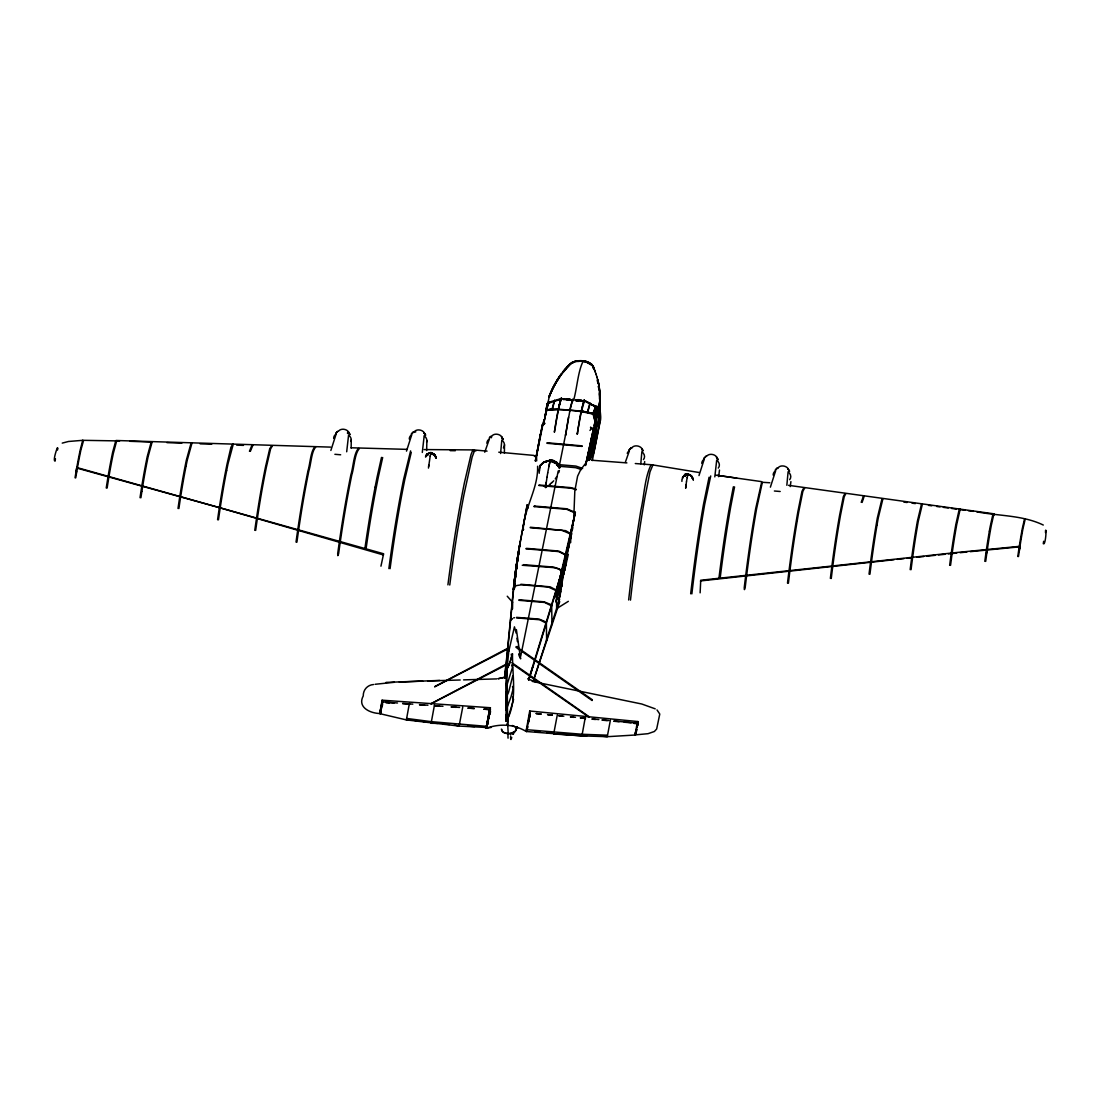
<?xml version="1.0" encoding="UTF-8"?>
<svg xmlns="http://www.w3.org/2000/svg" width="1101" height="1101" viewBox="0 0 1101 1101"><rect width="100%" height="100%" fill="white"/><g stroke="black" fill="none" stroke-linecap="round" stroke-linejoin="round"><path stroke-width="1.5" d="M435.624 456.97L436.092 457.961C437.427 456.227 429.321 450.35 431.991 454.011M511.58 664.99L512.447 667.523L507.217 684.203L507.547 719.421L506.446 720.976L505.758 684.079L507.176 668.541M507.121 717.811L506.446 720.976L507.066 668.995L510.011 661.935M506.336 664.811L430.931 703.911M508.593 648.544L434.689 686.845M600.017 404.7L599.481 393.594L600.196 406.53L599.591 398.466L599.949 400.461M518.888 550.94L519.328 552.262M563.244 569.768L563.395 574.612L565.721 564.909L565.611 560.161M585.347 718.829L585.36 717.824M556.569 593.962L556.679 598.504M681.987 479.224L681.904 481.385M513.066 732.399L512.86 734.078L513.025 733.321A12.015 1.335 -85.3 0 0 513.107 732.495M505.772 691.896L506.185 709.897L510.988 696.905L513.176 688.758L512.502 686.446M505.923 703.745L506.185 709.897M515.626 576.676L515.227 577.185M506.006 719.283L506.226 714.453M83.483 440.758L80.882 450.103A151.291 18.194 -84.9 0 0 79.974 454.479A137.391 16.529 -84.9 0 0 76.74 471.792M430.216 456.117L430.931 452.428L434.496 454.892M506.24 714.687L506.405 721.32L507.891 720.756M545.821 486.601L545.724 487.633L544.183 485.775M512.805 733.417L512.832 733.17A16.198 1.803 -85.3 0 0 512.887 732.468L512.805 733.638M559.817 594.733L560.01 591.361M559.927 594.306L560.134 590.92M507.726 722.476L507.836 721.293L506.405 721.32C517.828 700.484 512.171 676.317 512.502 653.677L509.24 664.743L507.052 668.706L508.786 651.241L514.442 626.841L516.176 633.171M547.403 407.315L547.61 404.012L546.894 407.081M351.15 448.217L351.26 439.836M426.651 450.557L426.871 440.51M504.396 453.158L504.492 444.776M581.507 361.211C585.539 360.096 592.985 363.179 594.113 368.463M560.161 595.503L560.602 591.677M506.928 659.623L507.052 668.706M545.766 486.862L545.917 485.5M562.033 579.993L561.785 575.231M504.74 678.312L505.937 664.495M504.905 678.312L513.616 589.241L520.305 541.458A1168.739 802.45 -1.4 0 0 513.451 589.104L505.951 665.087M504.753 678.065L505.937 664.674M993.886 515.24L993.928 513.809L991.244 525.672A154.168 16.075 -85.6 0 0 990.267 531.205A141.905 14.795 -85.6 0 0 986.771 553.486L985.698 561.427M82.754 441.157L82.754 440.18L80.194 450.034A151.291 18.194 -84.9 0 0 79.286 454.424A137.391 16.529 -84.9 0 0 76.052 471.737L75.033 477.779M992.992 515.172L993.033 513.74L990.129 526.842A155.97 16.254 -85.6 0 0 989.372 531.136M507.024 661.687L507.052 668.995M563.093 576.25L563.423 572.947M544.94 417.761L547.541 403.53L560.051 399.539M428.454 468.09L430.216 455.952M544.747 418.119L547.403 405.017M545.49 413.205L544.885 417.706M545.862 485.734L546.316 482.142M685.634 488.128L686.501 481.66M373.542 684.519C367.39 684.987 363.124 689.845 363.247 695.928C357.137 707.241 370.06 713.283 379.79 713.503L382.102 700.195L490.399 707.737L486.683 728.091C500.06 723.536 513.768 724.086 526.044 731.381L527.035 727.527M547.114 407.439L548.215 402.938M569.836 399.938L573.084 400.145L572.809 399.346L570.621 406.489L565.542 435.28M569.781 399.814L573.084 400.145L572.795 399.346L569.589 411.471M584.342 401.149L584.163 400.392L590.04 403.31L596.136 407.466M685.662 488.073L686.061 484.605M1045.771 530.421L1045.633 531.411A9.29 0.991 -85.5 0 1 1045.441 532.54M428.578 466.673L428.757 465.007M691.497 476.348L690.63 475.357M435.019 455.759L435.583 457.025L434.468 454.658L435.845 457.452L434.84 455.429L431.757 453.708L434.441 455.057L433.615 453.901M500.57 453.529L501.822 440.001A8.877 6.372 11.5 0 1 503.391 447.901M640.796 463.714L641.869 451.699A8.877 6.372 11.5 0 1 643.452 459.599M786.843 485.293L788.096 471.765A8.877 6.372 11.5 0 1 789.678 479.664M514.25 587.287L514.58 583.613M515.364 577.488L515.818 573.566M514.387 587.494L514.704 584.782M657.008 709.925L659.774 714.054L656.664 729L654.379 731.491L648.049 733.679L635.566 734.862L637.878 721.554L529.732 711.012L526.044 731.381M409.558 704.489L409.379 703.415L406.379 719.916L459.076 726.068L486.422 727.472L483.036 727.224M507.52 723.054L507.286 725.022L508.29 718.65M513.713 731.725A12.015 1.335 -85.3 0 1 513.561 733.362L513.396 734.119L513.355 733.211A16.198 1.803 -85.3 0 0 513.41 732.509M513.025 664.398L589.104 717.288M515.984 647.278L591.994 700.442L592.255 699.727L516.231 646.562M546.013 484.344L546.991 477.284M610.381 720.247L607.257 736.693L581.92 735.867L526.581 731.518L530.104 712.209L528.232 723.233M644.264 464.87L644.677 461.539M718.664 476.678L719.503 470.003M790.27 486.601L790.903 481.605M486.147 728.146L489.697 708.838L486.147 728.146L489.862 710.214L489.587 713.765M577.598 433.257L577.241 434.124L578.961 423.734L577.832 429.954M693.355 480.311L692.969 479.059M949.654 565.308L950.48 558.95A152.433 15.882 -85.6 0 1 954.994 529.32A167.049 17.41 -85.6 0 1 955.888 524.227L959.301 509.047M950.548 565.377L951.388 559.019M557.299 714.976L553.679 733.968L581.92 735.867L585.223 717.756M984.803 561.345L985.877 553.431A141.905 14.795 -85.6 0 1 989.372 531.15M546.619 409.833L547.747 403.255M684.671 475.054C685.207 477.228 684.258 473.031 687.671 474.049L688.263 475.054M1017.792 556.514L1018.659 550.472A137.391 14.327 -85.6 0 1 1021.48 533.118A151.291 15.772 -85.6 0 1 1022.265 528.714L1024.536 518.97M1018.48 556.569L1019.65 548.518M427.67 453.805L428.179 454.438C426.72 453.172 431.743 451.837 431.661 454.218M516.52 569.396L516.961 565.597M546.825 409.723L548.119 402.484M986.468 553.5L986.978 550.005M595.09 412.696C598.173 424.546 593.384 410.04 595.834 407.879M593.879 425.165C596.714 420.94 597.003 396.621 594.127 414.953L593.205 413.659L587.755 412.091L590.164 403.406M555.028 427.835L554.381 432.211L555.124 427.849M565.556 435.28L568.474 417.238M577.241 434.124L577.984 429.762M594.815 417.389L595.902 406.888L597.637 411.65L595.545 421.642M140.02 497.693L140.983 491.335A152.433 18.345 -84.9 0 1 146.185 461.773A167.049 20.093 -84.9 0 1 147.204 456.681L151.236 441.9M140.914 497.776L141.878 491.418M57.803 448.41L57.72 448.905A9.29 1.101 -85 0 1 57.513 450.034M106.233 487.977L107.485 480.064A141.905 17.079 -84.9 0 1 111.504 457.837A154.168 18.552 -84.9 0 1 112.632 452.305L115.811 440.661M107.127 488.06L108.38 480.146A141.905 17.079 -84.9 0 1 112.398 457.92A155.97 18.758 -84.9 0 1 113.279 453.612L116.706 440.744M523.154 529.829C524.186 507.822 538.403 488.417 537.605 466.26M507.933 720.852L508.249 718.967M1019.65 548.518L1019.994 546.289L954.237 552.757L700.69 580.255L700.539 581.438M75.735 477.848L76.74 471.806M554.973 428.041L556.005 421.807M555.207 428.069L556.101 421.821M595.517 421.422L597.127 411.471L595.765 408.058L596.797 411.471L596.26 416.839M529.898 717.123L530.131 715.705M107.774 480.119L108.352 476.637M548.559 460.934L549.633 460.782L544.183 462.2L550.514 460.149L543.605 462.351L544.651 461.704M546.963 477.311L547.734 472.88M382.35 705.672L382.584 704.296M636.956 726.921L637.3 722.875L635.002 735.028L607.257 736.693L600.706 736.018M76.038 471.737L76.781 467.512L383.616 553.775L380.946 566.189M517.663 561.551L518.103 558.991M545.766 411.113L547.307 403.819M555.936 422.055L557.065 415.765M556.184 422.068L557.175 415.765M578.809 423.954L579.938 417.678M579.043 423.981L580.034 417.678M556.432 462.448C555.744 464.182 555.771 459.957 551.587 460.232L549.963 461.443L548.945 466.494M686.487 481.564L687.23 477.407M540.371 434.166L535.361 461.016L542.38 424.821L544.458 419.178M508.786 651.241L509.212 649.053M535.513 461.002L540.522 434.179M545.958 410.26L546.949 405.209M535.788 459.681L542.972 424.174L543.371 425.371M547.72 472.811L550.101 460.576L551.367 459.846M591.333 438.418L593.921 427.615L594.457 429.032M591.801 451.616L596.123 429.528L593.577 442.258M591.925 457.287L596.453 434.345L596.866 436.202L596.247 437.441L596.178 432.184L590.755 459.103M592.668 452.704L594.416 443.538M592.338 460.535L600.389 420.348A165.054 113.403 -1.4 0 0 599.495 405.237A165.246 113.541 -1.4 0 1 600.403 420.348M375.124 487.11L375.551 484.88A260.731 31.351 -84.9 0 1 377.12 476.994L381.496 457.397M547.651 403.503L547.981 402.539L561.469 398.466L560.987 399.36M557.01 416.027L558.152 410.109M557.244 416.04L558.262 410.109M579.883 417.94L581.025 412.008M580.117 417.953L581.135 412.022M490.399 707.737L486.683 728.091L491.142 727.458M506.446 720.976L507.066 717.797M635.566 734.862L636.942 729.509M637.231 726.509L637.892 723.164L613.986 721.004M527.572 727.775L526.581 731.518L527.572 726.55M688.841 475.026C686.776 472.508 693.809 477.215 692.846 478.907C688.483 470.127 695.749 484.798 691.923 476.802C691.167 473.141 678.354 474.256 688.221 475.15M507.052 718.086L506.405 721.32L507.079 718.086M592.599 453.529L593.824 452.731L593.26 429.073L594.925 426.94M635.979 730.197L635.002 735.028L636.35 729.605M636.626 726.949L637.273 723.729L633.915 723.412M687.23 477.586L687.946 473.898L688.758 475.164M330.864 450.46L336.149 434.014A8.877 6.372 11.5 0 0 333.686 438.363M346.691 451.782L348.577 435.06A8.877 6.372 11.5 0 1 350.999 441.473M406.489 451.135L411.76 434.702A8.877 6.372 11.5 0 0 409.297 439.051M422.302 452.456L424.188 435.735A8.877 6.372 11.5 0 1 426.61 442.162M381.235 708.149L379.79 713.503L381.827 703.47M543.894 422.839L549.206 396.732A163.65 112.44 -1.4 0 1 559.446 376.762L561.496 374.079M520.69 656.32L558.207 470.967M558.895 467.939L566.052 432.28M526.581 731.518L527.572 726.632M528.232 723.371L530.214 713.586M594.939 420.031L596.192 411.141M594.32 428.647L599.784 400.957A163.471 112.316 -1.4 0 0 597.705 379.955M594.43 429.404L599.935 400.97A163.65 112.44 -1.4 0 0 597.857 379.941M598.641 412.104L600.004 404.095A163.65 112.44 -1.4 0 0 599.522 391.984M598.765 417.348L600.141 409.572M598.793 418.27L595.696 433.56L595.421 422.247L593.425 414.031M596.825 434.372L596.205 435.624M596.247 437.441L596.866 436.202M593.824 452.731L600.224 420.059A163.925 112.632 -1.4 0 0 599.742 407.976M637.231 726.701L637.892 723.426L634.479 723.123M698.984 475.563L704.268 459.131A8.877 6.372 11.5 0 0 701.805 463.48M714.81 476.884L716.696 460.163A8.877 6.372 11.5 0 1 718.279 468.076M770.383 487.165L775.668 470.719A8.877 6.372 11.5 0 0 773.191 475.068M382.639 702.466L380.313 713.765L406.379 719.916L411.554 720.137M379.79 713.503L381.841 703.704M552.385 409.09L554.753 400.337M544.871 417.926L546.66 409.833L558.413 409.2L561.331 398.053L561.689 399.168M573.483 400.723C577.13 388.336 577.874 371.285 583.255 361.032M558.097 410.384L559.184 405.209L558.331 410.412M528.219 722.118L529.76 714.824M580.97 412.297L582.181 407.453M581.204 412.311L582.181 407.136M540.385 434.757L542.532 424.848M733.362 486.793L729.564 506.446A260.731 27.181 -85.6 0 0 728.201 514.332L727.83 516.562A244.697 25.516 -85.6 0 0 719.036 577.433L718.939 578.204L720.233 577.53A244.697 25.516 -85.6 0 1 729.027 516.658L729.399 514.428A260.731 27.181 -85.6 0 1 730.761 506.529L734.56 486.89M1045.427 530.943C1046.79 526.402 1045.62 545.917 1043.294 543.701A47.068 4.955 -85.5 0 1 1043.638 541.293M489.917 714.466L490.551 711.549M555.661 592.751A1168.739 803.056 -1.4 0 0 568.102 545.449L575.369 512.048L560.106 577.02L528.535 679.867M575.011 514.057L568.102 545.779A1168.739 803.056 -1.4 0 1 555.675 593.095A1168.739 802.45 -1.4 0 0 568.116 545.958L574.323 517.553M585.539 465.544L593.274 429.418L590.549 427.532M591.664 446.304L589.93 453.557L590.04 458.69L593.577 442.079M585.484 465.173L591.485 438.432M586.379 462.42L593.852 428.413L594.265 429.624M571.419 534.068L564.359 565.446M572.148 530.765L572.864 527.462M568.199 549.523L571.804 533.022M588.581 459.915L591.664 445.85M588.939 458.966L595.985 424.174L591.512 446.29L593.453 436.946M590.026 459.723L591.788 451.424M546.55 410.37C561.909 408.801 578.066 410.37 593.095 414.182L595.324 422.784L595.724 440.001M381.579 706.663L382.24 703.677M488.39 719.132L489.298 715.1M861.202 502.359L863.473 496.083M862.111 502.428L864.299 495.904M487.743 724.238L488.349 721.54M544.183 462.2L544.885 461.897M487.192 724.403L488.087 720.453M545.848 411.678L546.55 408.609L546.137 412.655L546.77 409.985M564.62 570.511L568.309 554.381M560.203 401.425L559.115 405.512L561.441 398.053L561.661 398.782M559.349 405.54L560.932 398.975M582.016 407.425L584.328 400.379L595.902 406.957L596.591 409.145M57.472 448.437C58.339 444.13 52.311 460.81 55.05 461.181A47.068 5.615 -84.9 0 1 55.449 458.773M382.68 457.507L378.317 477.105A260.731 31.351 -84.9 0 0 376.748 484.99L376.308 487.206A244.697 29.424 -84.9 0 0 366.179 547.968L366.082 548.738L364.995 547.871A244.697 29.424 -84.9 0 1 375.124 487.11M249.445 451.259L252.06 445.01M250.34 451.341L252.955 445.093M380.974 711.576L380.313 713.765L382.639 701.612M560.368 580.599L564.483 564.73M560.189 580.488L555.757 596.825L564.496 565.336M558.496 591.994L561.923 579.979M564.62 570.208L555.881 601.999L560.216 585.993M542.394 425.426L544.307 424.036M434.441 705.163L431.11 723.274L437.937 723.385M383.451 554.959L219.911 507.809L76.685 468.035M709.072 477.242L703.498 504.299A271.149 28.268 -85.6 0 0 702.053 512.653L701.654 515.007A255.226 26.617 -85.6 0 0 690.671 593.783M593.411 414.059L595.146 407.15M536.517 456.846L536.696 460.879M593.645 411.54L593.067 413.591L581.548 411.141L558.413 409.2M593.274 413.728L595.586 406.448M558.303 584.961C566.024 554.175 553.142 603.348 558.62 598.49L558.634 598.421M559.996 595.448L559.005 598.889L560.148 595.462M559.638 599.123L533.049 681.767L559.735 601.655M559.941 401.741L561.276 398.466M569.575 399.993C550.39 398.576 580.461 398.603 566.547 399.759M582.924 403.654L583.833 400.888M565.68 560.368L565.79 564.717M510.506 660.366L511.69 656.499L511.236 654.2M532.856 667.261L555.661 592.627A1168.739 802.45 -1.4 0 0 568.088 545.353M434.4 454.713L434.923 455.346M484.757 452.208L489.381 438.969A8.877 6.372 11.5 0 0 486.917 443.318M528.783 680.019L532.843 666.917M625.285 462.42L629.442 450.667A8.877 6.372 11.5 0 0 627.24 453.364M528.686 679.895L532.843 666.738M411.265 452.373L404.838 479.348A271.149 32.603 -84.9 0 0 403.172 487.688L402.718 490.041A255.226 30.69 -84.9 0 0 390.071 568.68M710.737 475.935L704.695 504.382A271.149 28.268 -85.6 0 0 703.25 512.736L702.851 515.103A255.226 26.617 -85.6 0 0 691.868 593.879M547.183 404.067L547.885 402.718M593.673 452.717L593.109 429.06L595.669 422L594.774 417.375M507.96 734.202L507.878 733.596A6.744 4.638 -1.4 0 1 501.409 729.123L501.643 729.302A6.303 4.335 -1.4 0 0 507.616 733.431L507.891 733.486A6.744 4.638 -1.4 0 0 515.929 730.335L517.071 727.1M507.547 719.421L513.561 699.603L512.708 697.071M589.902 403.255L587.452 412.022L583.337 411.416M410.604 450.873L403.64 479.252A271.149 32.603 -84.9 0 0 401.989 487.578L401.535 489.931A255.226 30.69 -84.9 0 0 388.873 568.584M595.297 407.48L595.737 406.737M507.575 656.155L508.167 654.641M586.654 461.03L588.292 457.975L589.255 460.397M486.959 727.403L486.683 728.091L490.468 709.608L484 709.182M596.04 407.37L594.182 415.16L593.756 414.526M581.92 735.867L587.205 735.523M1019.925 546.812L970.256 551.656M543.123 423.403L542.38 424.835L545.023 423.39M315.657 447.199C311.528 451.327 311.046 463.934 308.844 470.953A229.572 27.621 -84.9 0 0 307.138 479.541A214.516 25.805 -84.9 0 0 296.912 542.174M551.587 460.232L556.349 462.695M563.671 399.553L564.166 398.672M583.654 401.246L584.356 399.966M583.888 401.273L584.383 400.379M592.228 699.713L592.021 700.456M584.466 400.461L581.548 411.141L583.351 411.402M569.809 399.58L567.056 398.92M554.436 400.42L552.083 409.104L546.674 409.765M575.685 399.594C573.676 401.37 581.19 402.044 581.603 400.131C579.305 399.236 571.006 399.869 578.066 400.709M425.509 457.011L427.147 454.039L427.642 454.823L425.963 456.612M682.331 477.917L682.524 477.586M684.629 476.265L684.203 475.577L683.322 476.499L682.551 478.55M411.375 434.028L413.701 431.675L411.43 433.945M595.269 407.232L595.71 406.517M761.754 481.743L755.685 508.621A251.372 26.204 -85.6 0 0 754.047 518.131A235.366 24.525 -85.6 0 0 744.235 587.659L744.427 589.613L745.157 587.741A235.366 24.525 -85.6 0 1 754.969 518.227A251.372 26.204 -85.6 0 1 756.607 508.69L762.36 482.293L769.833 482.761M547.403 403.393L547.981 402.539M561.372 374.409L559.473 377.34A163.65 112.44 -1.4 0 0 549.082 397.323M682.592 477.655L684.189 475.577L684.643 476.293M426.362 455.098L425.578 456.186L427.147 454.039M506.088 697.552L508.634 692.13L512.708 676M561.359 374.065C565.818 367.473 571.873 359.71 580.778 360.853M561.372 374.643L567.786 366.275M597.595 411.705L595.751 406.971M563.368 371.409L565.597 368.821M563.382 371.987L571.323 363.385A14.781 10.157 -1.4 0 1 574.667 362.05M507.217 684.203L506.24 685.414L505.758 684.079M336.782 432.363C340.512 428.564 333.672 435.404 336.782 432.363L336.314 432.858M490.069 437.262C487.151 440.139 494.019 433.243 489.546 437.813M589.957 430.408L591.774 428.22M683.377 476.568L684.203 475.577M427.188 454.121L426.362 455.112L427.587 454.727M567.662 366.592L570.057 363.798M551.959 482.665L553.707 480.807M586.076 462.764L580.612 469.838L577.585 476.21L574.818 490.963L573.717 519.397L557.367 608.192L568.35 601.325M540.302 465.269L543.922 462.062L540.274 465.627L543.99 462.159L540.371 465.351L543.99 462.159L541.857 464.003M960.196 509.13L956.783 524.296A167.049 17.41 -85.6 0 0 955.888 529.361A152.433 15.882 -85.6 0 0 951.374 559.005M541.816 463.961L543.233 462.461M540.274 465.627L543.977 462.145M549.963 484.22L551.821 482.486M558.579 466.865C551.05 455.965 564.648 475.797 557.216 463.163L556.418 463.631L557.216 463.163M558.661 466.81L559.556 467.154M547.968 486.091L550.046 484.426M513.974 587.617L514.924 585.883M513.837 587.094L514.814 586.406M512.653 601.862L512.515 608.922M510.603 619.657L512.089 618.611M510.547 620.18L512.034 619.134M516.3 567.455L516.796 568.529L516.933 566.987M527.049 508.125L527.888 507.616M526.939 508.662L527.792 508.139M522.672 530.008L523.691 529.333M519.011 550.61L518.888 554.615M599.082 425.647L598.366 426.128M547.954 485.844L545.779 487.358L544.293 485.541M569.946 364.101L574.667 361.816M598.394 426.569L598.641 406.902L589.42 403.874M430.849 453.02L434.895 455.456M550.748 460.259L544.926 461.746M558.868 467.278L557.065 463.287L556.39 463.686L557.436 465.283L556.445 463.631M556.377 462.571L550.665 460.769L555.633 462.998L554.987 462.64M515.323 586.117L516.121 585.746M434.785 686.57L508.648 647.815M431.028 703.635L506.391 664.082M428.028 454.878L427.339 453.86L430.656 452.594L431.413 453.97M684.671 475.274L687.657 474.297M539.559 465.998L539.751 466.618A46.036 31.612 -1.4 0 0 539.242 473.237M233.288 444.116L228.017 463.796A195.978 23.575 -84.9 0 0 226.655 470.609M548.89 402.911L547.968 403.214M516.686 585.526L521.599 584.81L548.339 587.039L556.239 590.631M415.049 432.101L415.793 431.853M687.175 474.352L684.354 475.329L685.015 476.348M513.603 617.936L514.511 617.689M548.064 402.677L549.798 402.209M557.478 400.269L560.161 399.525M62.234 443.111L68.441 441.487L82.809 440.317L119.624 440.937M544.954 461.608L550.528 460.259M559.253 467.65L559.996 467.498L557.202 462.503L552.826 460.507M575.906 361.582L580.791 361.183M375.111 684.285L394.364 682.276M549.716 409.393L558.262 409.2M894.081 559.707L700.704 580.915L700.126 592.833M897.37 559.363L903.962 558.647M907.252 558.29L912.178 557.767M917.119 557.244L923.698 556.542M927.001 556.198L935.231 555.317M938.52 554.973L945.098 554.271M948.388 553.927L956.741 553.046M522.232 565.267L552.688 567.538C555.84 568.047 560.904 568.887 561.716 572.3M960.127 552.702L966.871 552M516.534 617.358L539.05 619.092L545.229 621.611L546.371 622.643L546.633 640.754M516.465 617.881L539.669 619.753L546.22 623.166M399.305 682.056L422.688 681.12M386.052 682.4L439.726 680.446M460.204 679.991L427.835 680.968M463.604 679.881L496.785 678.89M599.921 401.659L600.073 401.659A164.889 113.293 -1.4 0 0 599.536 392.589M519.039 599.797L544.045 601.807L550.624 604.463L551.684 605.385L551.973 624.639M518.984 600.32L544.706 602.467L551.532 605.908M520.869 584.273L550.115 586.833L556.349 590.108L557.065 593.301M523.539 564.662L553.665 567.098L559.391 568.983L561.827 570.717L562.074 586.599M424.188 449.58L473.691 449.91L487.069 451.135M534.109 506.116L534.852 506.116M534.013 506.639L534.742 506.639M530.365 527.241L565.721 530.682L570.607 533.49L570.69 542.545M530.255 527.764L562.116 530.379L570.497 534.026M450.213 450.653L455.319 450.708M582.209 360.88L581.493 360.867M334.883 454.3L340.663 454.782M774.388 491.005L780.182 491.486M407.191 449.373L351.205 447.777M116.032 440.483L330.617 447.116M129.835 441.295L150.273 442.038M166.912 442.63L181.844 443.166M200.107 443.827L211.722 444.24M236.687 445.134L243.472 445.382M607.435 735.193L582.126 734.271L526.828 729.715M515.296 574.488L515.392 577.764M514.676 588.072L514.511 581.3L514.594 584.218M513.947 586.572L514.442 587.631M547.114 442.767L582.14 445.864M547.018 443.29L582.016 446.4M539.036 485.004L570.373 487.592L575.823 488.927M538.94 485.527L571.171 488.225L576.346 489.725M535.003 506.116L566.767 508.772L575.217 512.433M534.907 506.653L566.643 509.295L575.094 512.97M434.661 705.934L439.643 706.25M451.3 707.021L456.296 707.351M474.283 708.535L467.801 708.108L474.283 708.493M434.647 705.686L442.974 706.278M451.286 706.856L459.612 707.434M419.55 704.874L424.587 705.218M560.56 733.817L568.859 734.408M575.506 734.876L582.14 735.344M412.82 704.145L402.636 703.374M419.536 704.612L427.931 705.218M484 709.195L488.858 709.553M486.381 726.33L431.303 721.664L406.558 718.43M591.677 460.232L626.896 462.902M635.291 463.535L652.067 464.801L699.273 472.535M467.801 726.096L474.572 726.591M382.171 701.805L397.516 702.989M385.584 702.342L394.117 702.989M402.649 703.649L407.769 704.034M386.011 702.713L389.369 702.975M591.664 449.69L591.994 444.584M591.457 450.736L591.801 445.644M570.139 399.856L572.988 400.131M581.094 400.874L584.521 401.039L588.815 403.255M593.109 429.06L590.549 427.188M557.106 464.498L575.919 466.081L582.635 468.407M558.413 466.205L575.575 467.664L581.562 469.563M560.285 578.135L560.588 591.719M581.672 400.833L584.562 401.081L584.246 399.966M613.986 721.265L619.106 721.733M624.239 722.201L631.066 722.807M498.781 452.194L533.902 455.415M535.292 731.628L540.371 732.11M547.142 732.729L552.22 733.197M592.132 718.925L598.834 719.572M602.192 719.889L608.894 720.536M558.881 715.705L563.85 716.187M570.497 716.834L575.479 717.315M580.447 717.797L585.429 718.279M592.132 719.173L595.49 719.503M602.192 720.15L607.215 720.632M442.877 723.866L449.456 724.499M454.396 724.981L459.076 726.068L462.75 707.076M558.881 715.829L562.198 716.159M570.497 716.999L573.814 717.343M580.447 718.017L583.778 718.347M565.185 554.808L565.143 556.088M559.019 598.806L558.482 598.407M591.953 364.541L583.929 361.128M414.857 720.577L419.798 721.224M423.101 721.664L428.055 722.311M585.457 361.678L583.943 361.472M903.825 502.084L907.114 502.524M912.041 503.171L915.33 503.611M928.501 505.373L931.79 505.813M936.731 506.474L940.02 506.914M943.323 507.355L948.264 508.015M951.553 508.456L956.494 509.116M959.797 509.557L964.889 510.245M968.288 510.699L973.394 511.373M976.793 511.827C998.868 516.066 1022.76 515.103 1043.294 525.039M788.564 485.335L993.639 513.782M715.636 475.123L761.383 481.591M717.494 475.384L736.762 478.109M583.255 361.376L582.209 361.224M581.369 411.21L593.191 413.715M527.682 678.753L535.926 682.166L641.773 704.007L655.205 708.838M515.929 730.335L515.626 730.472A6.303 4.335 -1.4 0 1 508.208 733.486L507.657 723.591M591.815 404.975L598.545 407.425M531.852 680.803L535.926 682.152M585.938 361.747L592.916 366.014M596.192 411.485L597.747 412.201M554.959 462.915L550.638 461.071L551.807 460.342L555.799 462.145M512.24 725.476L517.787 727.981M550.555 461.113L556.088 463.397L557.134 462.737L559.914 467.636M431.234 452.731L433.973 454.218M431.812 453.626L434.455 454.974M789.458 471.159L787.807 468.641L789.582 471.256M718.072 459.557L716.407 457.053L718.182 459.654M688.758 474.352L690.616 475.453M652.865 465.021L649.975 471.944L644.856 497.831A280.315 29.273 -85.6 0 0 643.232 507.258L642.791 509.928A269.401 28.131 -85.6 0 0 630.488 600.114M651.035 464.87C644.691 477.71 644.25 495.161 640.961 509.791A269.401 28.131 -85.6 0 0 628.657 599.976M690.974 475.783L688.18 474.27M433.959 454.328L431.179 452.814M511.869 662.706L589.296 716.847M565.749 555.124L559.212 551.821A12.661 9.097 11.5 0 0 556.569 551.395L527.847 549A12.661 9.097 11.5 0 0 526.085 548.945M642.695 450.598C644.856 451.947 639.502 445.919 642.695 450.598L642.268 450.02M507.244 596.219L512.529 602.219M592.916 366.248L591.966 365.119A14.781 10.157 -1.4 0 0 585.938 361.981M436.202 458.016L435.803 457.328L436.106 457.947M557.12 463.246L559.459 467.223L557.106 463.26M191.987 443.097L187.253 460.19A180.124 21.676 -84.9 0 0 186.055 466.108M191.092 443.015L186.358 460.108A180.124 21.676 -84.9 0 0 185.161 466.026A164.558 19.79 -84.9 0 0 178.004 508.483M359.366 448.547C354.605 453.667 354.288 466.962 351.797 474.889A251.372 30.236 -84.9 0 0 349.912 484.385A235.366 28.309 -84.9 0 0 338.599 553.775L337.828 555.647L337.69 553.707A235.366 28.309 -84.9 0 1 348.989 484.316A251.372 30.236 -84.9 0 1 350.875 474.806C353.38 466.879 353.682 453.584 358.444 448.465M692.598 478.481L691.4 476.224L691.979 477.27M922.404 504.093L918.289 521.241A180.124 18.772 -85.6 0 0 917.271 527.173M921.509 504.024L917.394 521.172A180.124 18.772 -85.6 0 0 916.362 527.104A164.558 17.148 -85.6 0 0 910.155 569.63M592.765 365.683L594.127 368.807M232.545 444.419L230.893 447.391L227.123 463.714A195.978 23.575 -84.9 0 0 225.76 470.526A180.702 21.745 -84.9 0 0 217.571 519.755M593.962 368.463L595.228 371.629M594.127 369.041L595.228 371.863M475.783 451.066L474.6 450.433L472.136 457.108L463.893 494.996A269.401 32.356 -84.9 0 0 449.759 585.03M473.953 450.915L472.756 450.281L470.994 454.63L464.416 482.761A280.315 33.677 -84.9 0 0 462.558 492.175L462.048 494.831A269.401 32.356 -84.9 0 0 447.914 584.865M1025.224 519.025L1022.953 528.769A151.291 15.772 -85.6 0 0 1022.168 533.159A137.391 14.327 -85.6 0 0 1019.347 550.514M534.302 455.635L534.618 456.516M314.762 447.116C310.633 451.245 310.152 463.851 307.95 470.87A229.572 27.621 -84.9 0 0 306.257 479.458A214.516 25.805 -84.9 0 0 296.018 542.091M882.933 498.725L878.226 518.089A195.978 20.424 -85.6 0 0 877.043 524.916M882.025 498.657L877.318 518.02A195.978 20.424 -85.6 0 0 876.148 524.847A180.702 18.827 -85.6 0 0 869.033 574.158M595.063 371.285L596.219 374.725M272.429 445.795L270.585 448.933L266.359 467.196A211.667 25.461 -84.9 0 0 264.832 474.848A196.529 23.644 -84.9 0 0 255.666 530.434M271.534 445.726L269.69 448.85L265.465 467.113A211.667 25.461 -84.9 0 0 263.937 474.765A196.529 23.644 -84.9 0 0 254.771 530.352M804.666 488.018L802.849 491.418L798.748 511.869A229.572 23.919 -85.6 0 0 797.275 520.47M803.771 487.949L801.955 491.349L797.853 511.786A229.572 23.919 -85.6 0 0 796.381 520.401A214.516 22.35 -85.6 0 0 787.49 583.145M596.095 408.058L597.265 411.912M596.054 374.147L597.1 377.615M845.802 493.675L844.192 496.826L840.531 515.144A211.667 22.061 -85.6 0 0 839.21 522.81A196.529 20.479 -85.6 0 0 831.255 578.493M844.894 493.606L843.297 496.757L839.636 515.062A211.667 22.061 -85.6 0 0 838.301 522.741A196.529 20.479 -85.6 0 0 830.36 578.424M596.935 377.037L597.857 380.313A163.65 112.44 -1.4 0 1 599.935 401.342M597.155 380.148L597.926 383.079M152.131 441.983L148.098 456.764A167.049 20.093 -84.9 0 0 147.08 461.828A152.433 18.345 -84.9 0 0 141.878 491.404M520.209 657.173L520.594 658.852L516.383 629.579M556.363 591.154L557.051 594.168M598.504 386.272L599.109 389.603M598.435 386.644L598.958 389.616M518.076 646.163L518.502 649.191M516.933 638.236L517.429 641.622M539.999 465.971L540.082 466.769A45.76 31.42 -1.4 0 0 539.518 471.09M382.102 700.195L382.171 702.08M347.503 432.734L347.517 433.491M599.632 393.608L599.742 398.479M596.453 434.345L596.604 437.469M592.902 365.642L592.957 368.133M589.035 449.304L589.159 460.012M565.955 563.657L565.859 554.601L559.322 551.298A12.661 9.097 11.5 0 0 556.679 550.872L527.957 548.477A12.661 9.097 11.5 0 0 526.182 548.422M563.189 569.864L563.327 574.612M560.106 577.02L560.478 592.82M558.097 588.416L558.235 593.15M556.349 590.108L556.679 609.404M515.433 573.291L515.543 578.176M600.128 403.489L600.196 406.53M637.878 721.554L637.906 725.036M529.732 711.012L529.746 712.884M434.606 705.232L434.606 706.25M706.952 455.979A5.56 3.991 11.5 0 1 713.104 454.617A5.56 3.991 11.5 0 1 717.288 458.856M631.602 448.437A5.56 3.991 11.5 0 1 636.86 445.891A5.56 3.991 11.5 0 1 642.255 449.332M777.815 468.503A5.56 3.991 11.5 0 1 783.072 465.957A5.56 3.991 11.5 0 1 788.467 469.398M788.399 583.213A214.516 22.35 -85.6 0 1 797.275 520.484M869.941 574.227A180.702 18.827 -85.6 0 1 877.043 524.957M911.05 569.699A164.558 17.148 -85.6 0 1 917.271 527.2M413.921 432.487A5.56 3.991 11.5 0 1 420.61 430.188A5.56 3.991 11.5 0 1 424.614 435.459M491.376 437.771A5.56 3.991 11.5 0 1 496.799 434.193A5.56 3.991 11.5 0 1 502.4 438.693M338.833 430.876A5.56 3.991 11.5 0 1 344.985 429.5A5.56 3.991 11.5 0 1 349.168 433.753M218.466 519.837A180.702 21.745 -84.9 0 1 226.655 470.65M178.899 508.566A164.558 19.79 -84.9 0 1 186.055 466.15M571.309 362.793A14.781 10.157 -1.4 0 1 585.925 361.376M571.405 362.876A14.63 10.047 -1.4 0 1 591.829 364.582M599.742 408.251A163.471 112.316 -1.4 0 1 600.224 420.334M549.22 396.745A163.471 112.316 -1.4 0 1 559.583 376.776M548.959 396.704A163.017 112.151 -1.2 0 1 561.166 373.968M578.397 361.348A14.781 10.157 -1.4 0 1 584.727 361.678M549.069 397.089A163.65 112.44 -1.4 0 1 559.459 377.106M513.465 589.228A1168.739 803.056 -1.4 0 1 520.305 541.458L527.228 504.63L520.319 541.967A1168.739 802.45 -1.4 0 0 513.465 589.696M513.465 589.572A1168.739 803.056 -1.4 0 1 520.305 541.788M599.646 397.461A163.65 112.44 -1.4 0 1 600.128 409.572M599.66 397.764A163.65 112.44 -1.4 0 1 600.128 409.875M598.572 386.024A163.65 112.44 -1.4 0 1 599.109 388.997M559.391 470.485A46.036 31.612 -1.4 0 1 558.675 472.646M556.597 476.857A46.036 31.612 -1.4 0 1 555.248 478.866M511.731 737.326A6.496 0.729 -85.2 0 1 511.483 738.427M511.043 739.459A6.496 0.729 -85.2 0 1 510.864 739.322M510.726 738.771A6.496 0.729 -85.2 0 1 510.63 736.528M510.671 735A6.496 0.729 -85.2 0 1 510.768 733.349M508.07 738.179A6.097 0.688 -85.2 0 1 508.111 733.101M348.301 431.964L350.063 434.565L348.301 431.936M423.913 432.652L425.688 435.239L423.913 432.624M501.547 436.904L503.308 439.505L501.533 436.891M544.458 419.412L543.784 422.743L544.472 419.371M516.933 727.059L515.777 730.293L516.947 727.059M631.368 447.653L629.056 450.006L631.368 447.653M706.195 456.117L703.883 458.47L706.195 456.117M777.595 467.705L775.269 470.072L777.567 467.787M506.088 676.95L498.271 678.684L506.088 676.95M541.059 714.026L536.215 713.558L541.059 714.026M552.372 715.086L547.527 714.632L552.372 715.168M519.562 656.568L519.135 653.609L519.548 656.568"/></g></svg>
